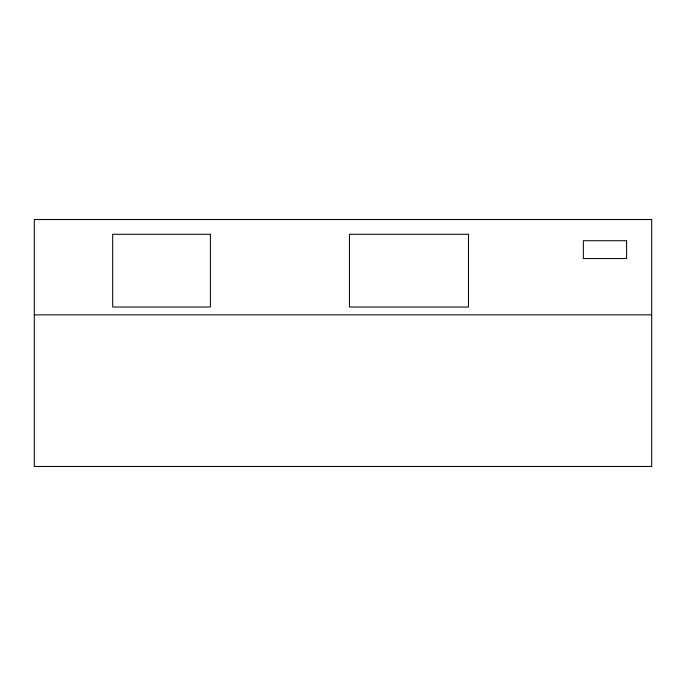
<?xml version="1.0" encoding="UTF-8"?>
<svg xmlns="http://www.w3.org/2000/svg" width="686" height="686" viewBox="0 0 686 686"><rect width="100%" height="100%" fill="white"/><g stroke="black" fill="none" stroke-linecap="round" stroke-linejoin="round"><path stroke-width="1.03" d="M34.3 314.857L651.7 314.857M651.7 219.52L34.3 219.52L34.3 466.48L651.7 466.48L651.7 219.52M210.396 234.286L112.684 234.286L112.684 307.028L210.396 307.028L210.396 234.286M468.478 234.286L349.457 234.286L349.457 307.028L468.478 307.028L468.478 234.286M626.592 240.717L583.357 240.717L583.357 258.553L626.592 258.553L626.592 240.717"/></g></svg>
